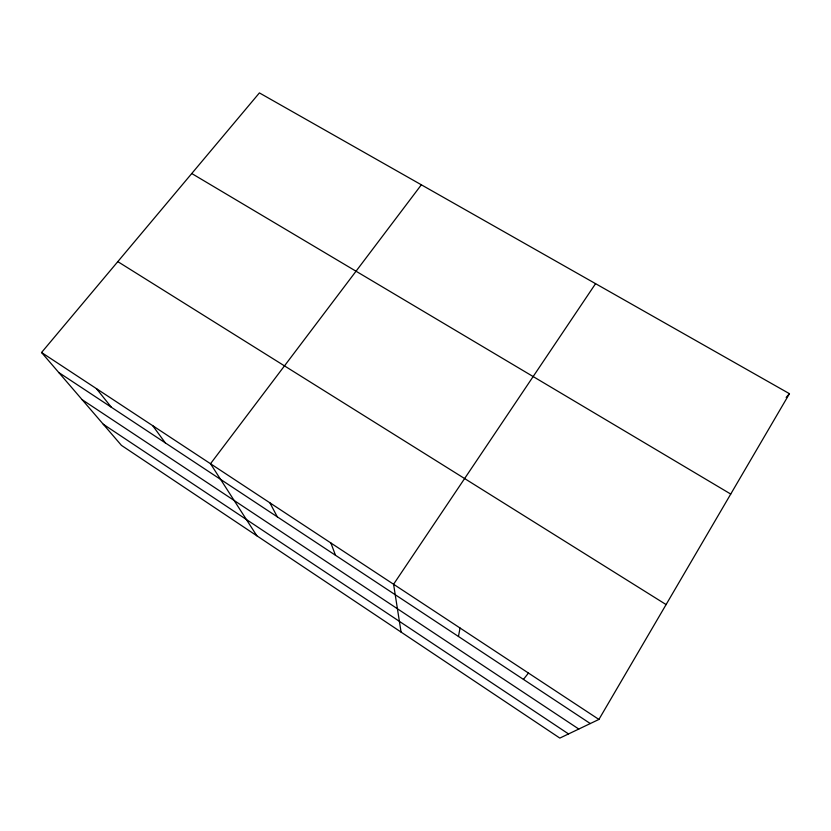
<?xml version="1.0" encoding="UTF-8"?>
<svg xmlns="http://www.w3.org/2000/svg" width="831" height="831" viewBox="0 0 831 831"><rect width="100%" height="100%" fill="white"/><g stroke="black" fill="none" stroke-linecap="round" stroke-linejoin="round"><path stroke-width="1.25" d="M458.452 636.473L460.042 628.007M598.912 719.438L789.45 393.686L259.407 92.906L41.55 352.5L121.43 445.364L559.834 738.094L598.912 719.438L41.55 352.5M595.567 283.672L393.582 584.255L401.072 632.09M421.348 184.804L210.513 463.729L256.841 535.777M523.447 679.405L528.454 673.048M786.147 397.405L789.45 393.686M191.753 173.523L730.74 494.061M117.815 261.63L666.098 604.573M58.793 372.537L590.301 723.552M82.113 399.659L578.802 729.036M103.252 424.226L568.539 733.939M96.406 388.607L111.385 407.273M152.707 425.68L165.296 442.871M269.888 502.817L277.294 516.84M330.883 542.986L335.485 555.274"/></g></svg>
